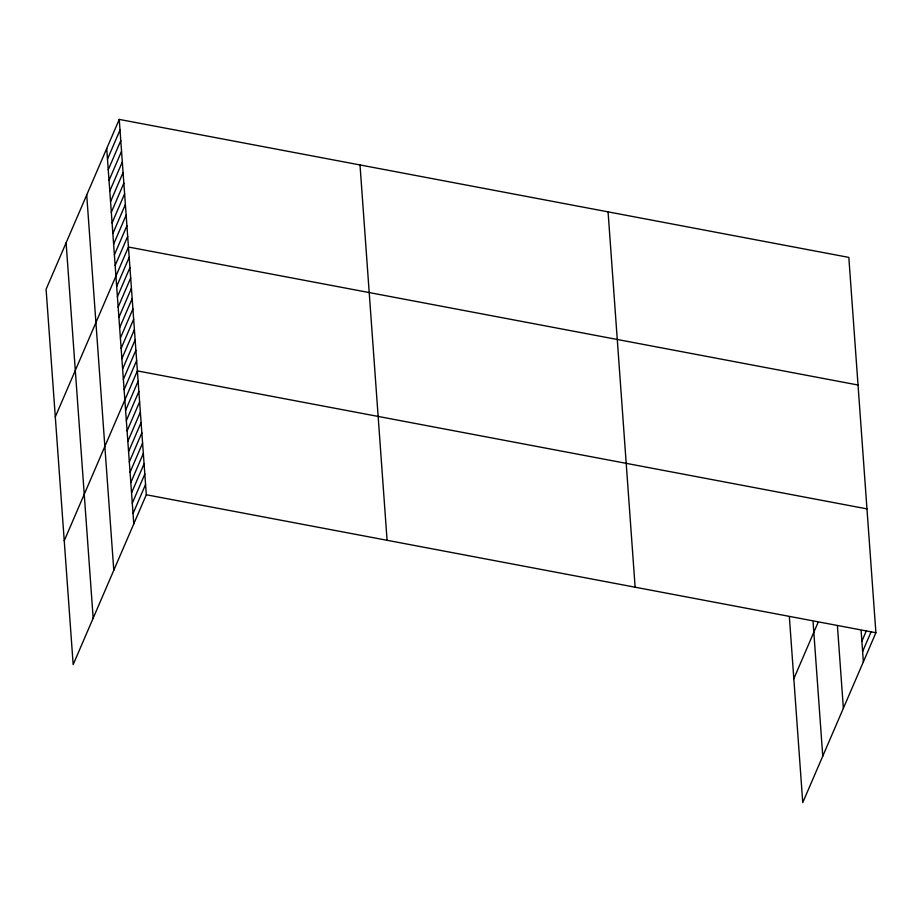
<?xml version="1.0" encoding="UTF-8"?>
<svg xmlns="http://www.w3.org/2000/svg" width="922" height="922" viewBox="0 0 922 922"><rect width="100%" height="100%" fill="white"/><g stroke="black" fill="none" stroke-linecap="round" stroke-linejoin="round"><path stroke-width="1.38" d="M119.249 119.411L46.1 289.254L73.172 664.601L146.31 494.757L119.249 119.411L848.828 257.399L875.9 632.746L802.751 802.589L789.359 616.795M107.482 159.137L120.01 130.048M108.254 169.775L120.782 140.674M109.015 180.401L121.543 151.312M109.787 191.038L122.315 161.949M110.548 201.676L123.075 172.587M111.32 212.314L123.848 183.224M112.081 222.94L124.608 193.851M112.853 233.577L125.38 204.488M113.613 244.215L126.153 215.126M114.386 254.852L126.913 225.763M115.158 265.49L127.685 236.389M55.308 416.871L128.446 247.027L858.036 385.016M116.668 286.442L129.195 257.353M117.405 296.769L129.933 267.668M118.154 307.084L130.682 277.995M118.892 317.41L131.431 288.321M119.641 327.725L132.169 298.636M120.39 338.051L132.918 308.962M121.128 348.378L133.655 319.289M121.877 358.693L134.405 329.603M122.614 369.019L135.142 339.93M123.364 379.345L135.891 350.245M124.113 389.66L136.64 360.571M64.24 540.73L137.378 370.898L866.968 508.886M125.599 410.302L138.127 381.212M126.337 420.628L138.865 391.539M127.086 430.954L139.614 401.865M127.835 441.269L140.363 412.18M128.573 451.596L141.101 422.507M129.322 461.922L141.85 432.821M130.06 472.237L142.587 443.148M130.809 482.563L143.336 453.474M131.546 492.89L144.086 463.789M132.295 503.205L144.823 474.115M133.045 513.531L145.572 484.442M793.819 678.73L817.952 622.707M861.886 641.193L866.438 630.613M862.623 651.52L871.175 631.685M146.31 494.757L875.9 632.746M861.136 630.879L863.372 661.846M837.418 625.715L843.365 708.292M813.077 621.958L822.758 756.144M608.071 211.864L635.131 587.21M360.006 164.946L387.079 540.292M106.722 148.5L133.782 523.846M86.714 194.945L113.786 570.303M66.107 242.797L93.168 618.155"/></g></svg>
